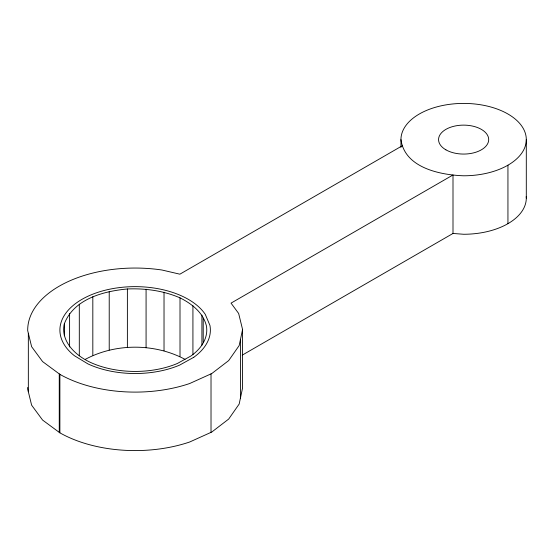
<?xml version="1.0" encoding="UTF-8"?>
<svg xmlns="http://www.w3.org/2000/svg" width="554" height="554" viewBox="0 0 554 554"><rect width="100%" height="100%" fill="white"/><g stroke="black" fill="none" stroke-linecap="round" stroke-linejoin="round"><path stroke-width="0.83" d="M64.347 323.758C60.421 341.513 75.614 355.488 90.267 362.309A71.625 41.356 0 0 0 177.446 363.445L190.964 355.98A71.625 41.356 0 0 0 206.344 325.6C202.951 312.352 191.67 303.724 180.008 297.844C163.423 290.705 145.342 288.225 127.385 288.966C103.383 291.238 73.959 298.911 64.347 323.758L64.347 335.8M242.243 355.135L452.999 233.456L452.999 174.974L231.039 303.121L238.649 313.46L242.569 329.492L239.169 345.564L228.684 360.585L211.815 373.521L189.731 383.5A107.441 62.027 0 0 1 59.88 374.352L42.596 361.596L31.62 346.693L27.7 330.662A107.441 62.027 0 0 1 161.962 270.013L179.87 274.182L402.349 145.73M85.309 359.338C115.523 343.113 154.836 343.161 185.029 359.359M452.999 233.456L463.629 234.266A62.671 36.183 0 0 0 526.238 196.511M242.569 329.492L242.569 387.973L239.169 404.046L228.684 419.066L211.815 432.009L189.731 441.981A107.441 62.027 0 0 1 59.88 432.833L42.596 420.077L31.62 405.175L27.7 389.143A107.441 62.027 0 0 1 27.714 387.447M526.3 139.601A62.671 36.183 0 0 0 463.629 103.411A62.671 36.183 0 0 0 400.951 139.601C404.739 167.82 440.091 174.974 463.629 175.784A62.671 36.183 0 0 0 526.3 139.601L526.3 198.083M507.942 165.182L507.942 223.664M400.951 139.601L400.951 147.336M240.415 339.685L240.415 398.167M211.019 373.888L211.019 432.369M203.221 318.211L203.221 342.296M201.912 315.115L201.912 345.218M192.924 305.649L192.924 354.671M180.008 297.844L180.008 356.326M164.026 292.235L164.026 350.717M146.076 289.209L146.076 347.69M127.385 288.966L127.385 347.448M109.221 291.522L109.221 350.01M92.823 296.709L92.823 355.19M79.305 304.174L79.305 355.772M69.596 313.398L69.596 346.936M59.88 374.352L59.88 432.833M59.257 373.888L59.257 432.369M28.337 333.252L28.337 391.74M193.782 357.288L179.586 365.128A75.24 43.441 0 0 1 88.003 363.936L74.43 355.737A75.24 43.441 0 0 1 98.993 291.979A75.24 43.441 0 0 1 205.278 314.36L209.931 325.378A75.24 43.441 0 0 1 193.782 357.288M445.901 149.829A25.069 14.473 0 0 0 487.839 143.341A25.069 14.473 0 0 0 457.14 125.62A25.069 14.473 0 0 0 445.901 149.829"/></g></svg>
